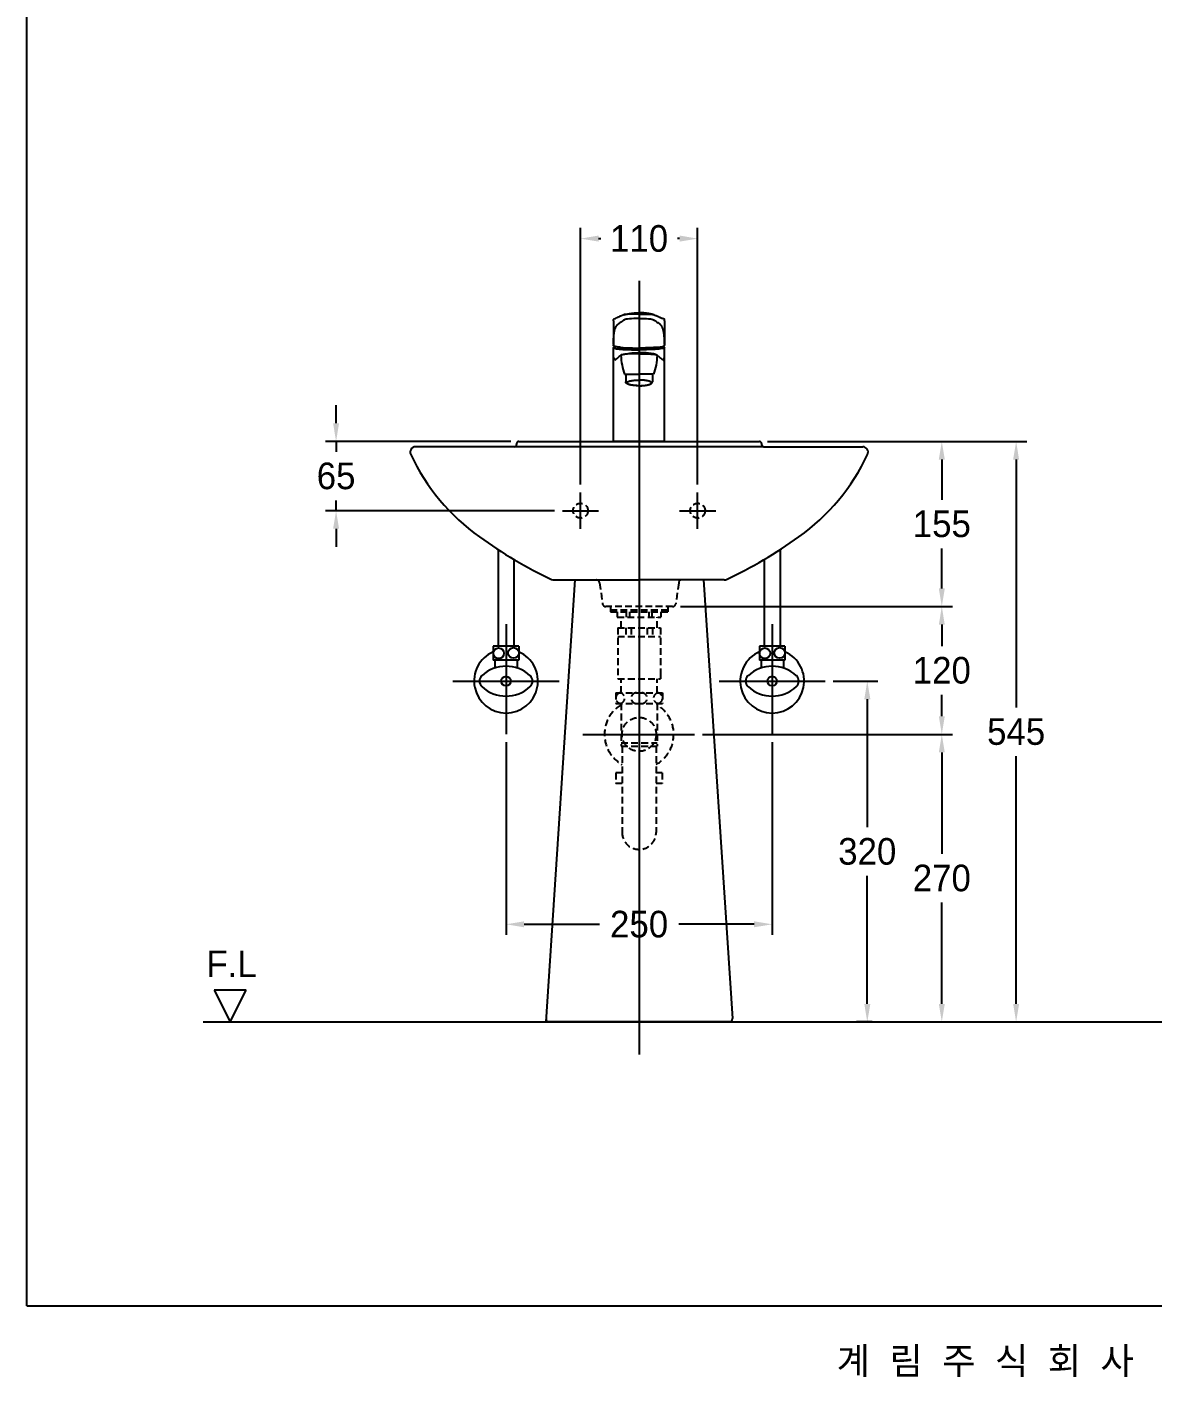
# Model space of a CAD drawing. Header units: millimetres. Extents: x 0 to 3750, y -67 to 2530.
# Drawn here: x 0 to 1057, y -67 to 1200 of the extents above; entities that cross this region are included whole.
import ezdxf
from ezdxf.enums import TextEntityAlignment as Align
from ezdxf.lldxf.tags import DXFTag

# ---------------------------------------------------------------- set-up
doc = ezdxf.new("R2010")
doc.units = ezdxf.units.MM
doc.linetypes.add('DASHED2', pattern=[9.525, 6.35, -3.175])
for name, color, linetype in [('TEXT', 7, 'Continuous'), ('내부선 및 부속', 4, 'Continuous'), ('도각라인', 7, 'Continuous'), ('외형선', 3, 'Continuous'), ('점선', 6, 'DASHED2'), ('중심선', 1, 'DASHED'), ('치수선', 7, 'Continuous')]:
    doc.layers.add(name, color=color, linetype=linetype)
doc.styles.add('____', font='')
doc.styles.add('타이틀', font='H2GTRM.TTF', dxfattribs={"height": 25})
doc.styles.get('____').set_extended_font_data('굴림')
tags = doc.linetypes.add('DASHDOT', pattern=[70, 31, -13, 13, -13]).pattern_tags.tags
tags[10:11] = [DXFTag(74, 4), DXFTag(75, 0), DXFTag(340, '0'), DXFTag(46, 0.0), DXFTag(50, 0.0), DXFTag(44, 0.0), DXFTag(45, 0.0)]
tags[8:9] = [DXFTag(74, 4), DXFTag(75, 0), DXFTag(340, '0'), DXFTag(46, 0.0), DXFTag(50, 0.0), DXFTag(44, 0.0), DXFTag(45, 0.0)]
tags[6:7] = [DXFTag(74, 4), DXFTag(75, 0), DXFTag(340, '0'), DXFTag(46, 0.0), DXFTag(50, 0.0), DXFTag(44, 0.0), DXFTag(45, 0.0)]
tags[4:5] = [DXFTag(74, 4), DXFTag(75, 0), DXFTag(340, '0'), DXFTag(46, 0.0), DXFTag(50, 0.0), DXFTag(44, 0.0), DXFTag(45, 0.0)]
tags = doc.linetypes.add('DASHED', pattern=[25.72, 12.86, -12.86]).pattern_tags.tags
tags[6:7] = [DXFTag(74, 4), DXFTag(75, 0), DXFTag(340, '0'), DXFTag(46, 0.0), DXFTag(50, 0.0), DXFTag(44, 0.0), DXFTag(45, 0.0)]
tags[4:5] = [DXFTag(74, 4), DXFTag(75, 0), DXFTag(340, '0'), DXFTag(46, 0.0), DXFTag(50, 0.0), DXFTag(44, 0.0), DXFTag(45, 0.0)]
doc.dimstyles.new('MSADIM', dxfattribs={"dimtxt": 33, "dimasz": 17, "dimexe": 10, "dimexo": 7.5, "dimgap": 10, "dimtad": 0, "dimtih": 1, "dimtoh": 1, "dimdec": 0, "dimzin": 1, "dimdsep": 46, "dimtxsty": '____', "dimcen": 11.25, "dimadec": 0, "dimazin": 0, "dimtfac": 1, "dimtdec": 0, "dimtix": 1, "dimtmove": 0, "dimatfit": 3, "dimfxl": 0, "dimtolj": 1, "dimtzin": 1, "dimarcsym": 0})

# ---------------------------------------------------------------- blocks, each defined once
blk = doc.blocks.new('*D43')
at = {"layer": '치수선', "color": 0, "linetype": 'Continuous', "lineweight": -2}
for p, q in [((519.9, 770.9), (519.9, 1011.8)), ((536.9, 1001.8), (539, 1001.8)), ((612.9, 1001.8), (610.9, 1001.8)), ((629.9, 770.9), (629.9, 1011.8))]:
    blk.add_line(p, q, dxfattribs=at)
at = {"layer": '치수선', "color": 0, "linetype": 'Continuous'}
for points in [[(536.9, 1004.7), (536.9, 999), (519.9, 1001.8)], [(612.9, 1004.7), (612.9, 999), (629.9, 1001.8)]]:
    blk.add_solid(points, dxfattribs=at)
at = {"layer": '치수선', "color": 0, "linetype": 'Continuous', "insert": (574.9, 1001.8), "char_height": 25, "attachment_point": 5, "style": '____'}
blk.add_mtext('\\A1;110', dxfattribs=at)
blk = doc.blocks.new('*D44')
at = {"layer": '치수선', "color": 0, "linetype": 'Continuous', "lineweight": -2}
for p, q in [((290.3, 828.4), (290.3, 845.4)), ((454.4, 811.4), (280.3, 811.4)), ((290.3, 811.4), (290.3, 801.7)), ((290.3, 746.4), (290.3, 756)), ((495.4, 746.4), (280.3, 746.4)), ((290.3, 729.4), (290.3, 712.4))]:
    blk.add_line(p, q, dxfattribs=at)
at = {"layer": '치수선', "color": 0, "linetype": 'Continuous'}
for points in [[(287.5, 828.4), (293.1, 828.4), (290.3, 811.4)], [(287.5, 729.4), (293.1, 729.4), (290.3, 746.4)]]:
    blk.add_solid(points, dxfattribs=at)
at = {"layer": '치수선', "color": 0, "linetype": 'Continuous', "insert": (290.3, 778.9), "char_height": 25, "attachment_point": 5, "style": '____'}
blk.add_mtext('\\A1;65', dxfattribs=at)
blk = doc.blocks.new('*D45')
at = {"layer": '치수선', "color": 0, "linetype": 'Continuous', "lineweight": -2}
for p, q in [((695.4, 811.4), (869.2, 811.4)), ((859.2, 794.4), (859.2, 756.7)), ((859.2, 673.4), (859.2, 711)), ((613.8, 656.4), (869.2, 656.4))]:
    blk.add_line(p, q, dxfattribs=at)
at = {"layer": '치수선', "color": 0, "linetype": 'Continuous'}
for points in [[(856.4, 794.4), (862, 794.4), (859.2, 811.4)], [(856.4, 673.4), (862, 673.4), (859.2, 656.4)]]:
    blk.add_solid(points, dxfattribs=at)
at = {"layer": '치수선', "color": 0, "linetype": 'Continuous', "insert": (859.2, 733.9), "char_height": 25, "attachment_point": 5, "style": '____'}
blk.add_mtext('\\A1;155', dxfattribs=at)
blk = doc.blocks.new('*D46')
at = {"layer": '치수선', "color": 0, "linetype": 'Continuous', "lineweight": -2}
for p, q in [((613.8, 656.4), (869.2, 656.4)), ((859.2, 639.4), (859.2, 619.2)), ((859.2, 553.4), (859.2, 573.5)), ((634.4, 536.4), (869.2, 536.4))]:
    blk.add_line(p, q, dxfattribs=at)
at = {"layer": '치수선', "color": 0, "linetype": 'Continuous'}
for points in [[(856.4, 639.4), (862, 639.4), (859.2, 656.4)], [(856.4, 553.4), (862, 553.4), (859.2, 536.4)]]:
    blk.add_solid(points, dxfattribs=at)
at = {"layer": '치수선', "color": 0, "linetype": 'Continuous', "insert": (859.2, 596.4), "char_height": 25, "attachment_point": 5, "style": '____'}
blk.add_mtext('\\A1;120', dxfattribs=at)
blk = doc.blocks.new('*D47')
at = {"layer": '치수선', "color": 0, "linetype": 'Continuous', "lineweight": -2}
for p, q in [((634.4, 536.4), (869.2, 536.4)), ((859.2, 519.4), (859.2, 424.2)), ((859.2, 283.4), (859.2, 378.5)), ((846.2, 266.4), (869.2, 266.4))]:
    blk.add_line(p, q, dxfattribs=at)
at = {"layer": '치수선', "color": 0, "linetype": 'Continuous'}
for points in [[(856.4, 519.4), (862, 519.4), (859.2, 536.4)], [(856.4, 283.4), (862, 283.4), (859.2, 266.4)]]:
    blk.add_solid(points, dxfattribs=at)
at = {"layer": '치수선', "color": 0, "linetype": 'Continuous', "insert": (859.2, 401.4), "char_height": 25, "attachment_point": 5, "style": '____'}
blk.add_mtext('\\A1;270', dxfattribs=at)
blk = doc.blocks.new('*D48')
at = {"layer": '치수선', "color": 0, "linetype": 'Continuous', "lineweight": -2}
for p, q in [((757.2, 586.4), (799.2, 586.4)), ((789.2, 569.4), (789.2, 449.2)), ((789.2, 283.4), (789.2, 403.5)), ((793.9, 266.4), (779.2, 266.4))]:
    blk.add_line(p, q, dxfattribs=at)
at = {"layer": '치수선', "color": 0, "linetype": 'Continuous'}
for points in [[(786.4, 569.4), (792.1, 569.4), (789.2, 586.4)], [(786.4, 283.4), (792.1, 283.4), (789.2, 266.4)]]:
    blk.add_solid(points, dxfattribs=at)
at = {"layer": '치수선', "color": 0, "linetype": 'Continuous', "insert": (789.2, 426.4), "char_height": 25, "attachment_point": 5, "style": '____'}
blk.add_mtext('\\A1;320', dxfattribs=at)
blk = doc.blocks.new('*D49')
at = {"layer": '치수선', "color": 0, "linetype": 'Continuous', "lineweight": -2}
for p, q in [((695.4, 811.4), (939, 811.4)), ((929, 794.4), (929, 561.7)), ((929, 283.4), (929, 516)), ((934.5, 266.4), (939, 266.4))]:
    blk.add_line(p, q, dxfattribs=at)
at = {"layer": '치수선', "color": 0, "linetype": 'Continuous'}
for points in [[(926.2, 794.4), (931.8, 794.4), (929, 811.4)], [(926.2, 283.4), (931.8, 283.4), (929, 266.4)]]:
    blk.add_solid(points, dxfattribs=at)
at = {"layer": '치수선', "color": 0, "linetype": 'Continuous', "insert": (929, 538.9), "char_height": 25, "attachment_point": 5, "style": '____'}
blk.add_mtext('\\A1;545', dxfattribs=at)
blk = doc.blocks.new('*D50')
at = {"layer": '치수선', "color": 0, "linetype": 'Continuous', "lineweight": -2}
for p, q in [((449.9, 529.2), (449.9, 348.1)), ((699.9, 529.2), (699.9, 348.1)), ((466.9, 358.1), (537.6, 358.1)), ((682.9, 358.1), (612.2, 358.1))]:
    blk.add_line(p, q, dxfattribs=at)
at = {"layer": '치수선', "color": 0, "linetype": 'Continuous'}
for points in [[(466.9, 360.9), (466.9, 355.3), (449.9, 358.1)], [(682.9, 360.9), (682.9, 355.3), (699.9, 358.1)]]:
    blk.add_solid(points, dxfattribs=at)
at = {"layer": '치수선', "color": 0, "linetype": 'Continuous', "insert": (574.9, 358.1), "char_height": 25, "attachment_point": 5, "style": '____'}
blk.add_mtext('\\A1;250', dxfattribs=at)

msp = doc.modelspace()

# ---------------------------------------------------------------- linework, layer by layer
at = {"layer": '내부선 및 부속', "linetype": 'Continuous'}
for p, q in [((691.9, 806.4), (457.9, 806.4)), ((442.4, 709.9), (442.4, 619.1)), ((707.4, 709.9), (707.4, 619.1)), ((457.4, 700.6), (457.4, 619.1)), ((692.4, 700.6), (692.4, 619.1)), ((461.9, 619.1), (437.9, 619.1)), ((437.9, 619.1), (437.9, 606.1)), ((461.9, 619.1), (461.9, 606.1)), ((711.9, 619.1), (687.9, 619.1)), ((687.9, 619.1), (687.9, 606.1)), ((711.9, 619.1), (711.9, 606.1)), ((461.9, 606.1), (437.9, 606.1)), ((439.4, 606.1), (439.4, 598.7)), ((460.4, 606.1), (460.4, 598.7)), ((711.9, 606.1), (687.9, 606.1)), ((689.4, 606.1), (689.4, 598.7)), ((710.4, 606.1), (710.4, 598.7))]:
    msp.add_line(p, q, dxfattribs=at)
for centre, radius in [((443, 612.5), 5), ((456.9, 612.8), 5), ((693, 612.5), 5), ((706.9, 612.8), 5), ((449.9, 586.4), 4.5), ((699.9, 586.4), 4.5)]:
    msp.add_circle(centre, radius, dxfattribs=at)
for centre, radius, start, end in [((449.9, 586.4), 30, 113.5781, 66.4217), ((699.9, 586.4), 30, 113.5781, 66.4217), ((449.9, 566.7), 33.6, 47.499, 132.501), ((699.9, 566.7), 33.6, 47.499, 132.501), ((431.9, 586.4), 7, 132.501, 227.499), ((467.9, 586.4), 7, 312.501, 47.499), ((681.9, 586.4), 7, 132.501, 227.499), ((717.9, 586.4), 7, 312.501, 47.499), ((449.9, 606), 33.6, 227.499, 312.501), ((699.9, 606), 33.6, 227.499, 312.501)]:
    msp.add_arc(centre, radius, start, end, dxfattribs=at)
for points, degree, knots in [([(550.9, 924.7), (550.9, 924.9), (550.9, 925.1), (550.9, 925.4), (550.9, 925.6), (550.9, 925.7), (551, 925.8), (551, 925.9), (551, 926), (551.1, 926.1), (551.1, 926.2), (551.2, 926.2), (551.3, 926.2)], 2, [0, 0, 0, 0.252935, 0.252935, 0.548778, 0.548778, 0.675684, 0.675684, 0.799039, 0.799039, 0.896203, 0.896203, 1, 1, 1]), ([(560.5, 930.3), (560.4, 930.2), (560.2, 930.1), (560.1, 930.1), (559.8, 929.9), (559.5, 929.8), (559.2, 929.7), (558.9, 929.6), (558.6, 929.4), (558.4, 929.3), (558.1, 929.2), (557.8, 929.1), (557.5, 928.9), (556.9, 928.7), (556.3, 928.4), (555.7, 928.2), (555.4, 928.1), (555.2, 927.9), (554.6, 927.7), (554.3, 927.5), (554, 927.4), (553.7, 927.3), (553.4, 927.2), (553.1, 927), (552.5, 926.8), (551.9, 926.5), (551.3, 926.2)], 3, [0, 0, 0, 0, 0.111111, 0.111111, 0.111111, 0.222222, 0.222222, 0.222222, 0.333333, 0.333333, 0.333333, 0.444444, 0.444444, 0.444444, 0.555556, 0.555556, 0.555556, 0.666667, 0.666667, 0.777778, 0.777778, 0.777778, 0.888889, 0.888889, 0.888889, 1, 1, 1, 1]), ([(561.2, 925.7), (561.2, 925.7), (561.2, 925.7), (561.2, 925.7), (561.2, 925.7), (561.2, 925.7), (561.1, 925.7), (561.1, 925.7), (561.1, 925.7), (561.1, 925.7), (561.1, 925.6), (561, 925.6), (561, 925.6), (560.9, 925.5), (560.9, 925.5), (560.8, 925.4), (560.7, 925.4), (560.5, 925.3), (560.4, 925.2), (560.1, 925), (559.8, 924.8), (559.5, 924.6), (559, 924.2), (558.4, 923.8), (557.9, 923.5), (557.6, 923.2), (557.3, 923), (556.9, 922.8)], 3, [0, 0, 0, 0, 0.111111, 0.111111, 0.111111, 0.222222, 0.222222, 0.222222, 0.333333, 0.333333, 0.333333, 0.444444, 0.444444, 0.444444, 0.555556, 0.555556, 0.555556, 0.666667, 0.666667, 0.666667, 0.777778, 0.777778, 0.777778, 0.888889, 0.888889, 0.888889, 1, 1, 1, 1]), ([(574.7, 931), (571.3, 931), (567.9, 931), (565.4, 930.8), (564.1, 930.7), (563, 930.6), (562.2, 930.6), (561.4, 930.5), (560.8, 930.4), (560.5, 930.3)], 3, [0, 0, 0, 0, 0.333333, 0.333333, 0.333333, 0.666667, 0.666667, 0.666667, 1, 1, 1, 1]), ([(561, 930.4), (561.5, 930.5), (562.1, 930.7), (562.7, 930.8), (563.1, 930.9), (563.6, 931), (564.2, 931.1), (564.5, 931.2), (564.9, 931.3), (565.3, 931.3), (565.6, 931.4), (565.9, 931.4), (566.2, 931.5), (566.4, 931.5), (566.6, 931.5), (566.8, 931.6), (567.2, 931.6), (567.6, 931.7), (568, 931.7), (568.4, 931.8), (568.9, 931.8), (569.3, 931.9), (569.8, 931.9), (570.2, 931.9), (570.7, 932), (571.1, 932), (571.5, 932), (571.9, 932.1), (572.3, 932.1), (572.8, 932.1), (573.2, 932.1), (573.6, 932.1), (574.1, 932.1), (574.5, 932.1), (574.6, 932.1), (574.6, 932.1), (574.7, 932.1)], 3, [0, 0, 0, 0, 0.0416667, 0.0416667, 0.0416667, 0.0833333, 0.0833333, 0.0833333, 0.125, 0.125, 0.125, 0.1666667, 0.1666667, 0.1666667, 0.2083333, 0.2083333, 0.2083333, 0.25, 0.25, 0.25, 0.2916667, 0.2916667, 0.2916667, 0.3333333, 0.3333333, 0.3333333, 0.375, 0.375, 0.375, 0.4166667, 0.4166667, 0.4166667, 0.4583333, 0.4583333, 0.4583333, 0.462178, 0.462178, 0.462178, 0.462178]), ([(574.7, 926.9), (571.4, 926.9), (568.2, 926.7), (563.3, 926.3), (561.7, 926), (561.2, 925.7)], 3, [0, 0, 0, 0, 0.5, 0.5, 1, 1, 1, 1]), ([(588.6, 930.4), (588.1, 930.6), (587.5, 930.7), (586.9, 930.8), (586.5, 930.9), (586, 931), (585.4, 931.1), (585.1, 931.2), (584.7, 931.3), (584.3, 931.3), (584, 931.4), (583.7, 931.4), (583.4, 931.5), (583.2, 931.5), (583, 931.6), (582.8, 931.6), (582.4, 931.6), (582, 931.7), (581.6, 931.7), (581.2, 931.8), (580.7, 931.8), (580.3, 931.9), (579.8, 931.9), (579.4, 931.9), (578.9, 932), (578.5, 932), (578.1, 932.1), (577.7, 932.1), (577.3, 932.1), (576.8, 932.1), (576.4, 932.1), (576, 932.1), (575.5, 932.1), (575.1, 932.1), (575, 932.1), (575, 932.1), (574.9, 932.1)], 3, [0, 0, 0, 0, 0.0416667, 0.0416667, 0.0416667, 0.0833333, 0.0833333, 0.0833333, 0.125, 0.125, 0.125, 0.1666667, 0.1666667, 0.1666667, 0.2083333, 0.2083333, 0.2083333, 0.25, 0.25, 0.25, 0.2916667, 0.2916667, 0.2916667, 0.3333333, 0.3333333, 0.3333333, 0.375, 0.375, 0.375, 0.4166667, 0.4166667, 0.4166667, 0.4583333, 0.4583333, 0.4583333, 0.462178, 0.462178, 0.462178, 0.462178]), ([(574.9, 931), (578.3, 931), (581.7, 931), (584.2, 930.8), (585.5, 930.8), (586.6, 930.7), (587.4, 930.6), (588.2, 930.5), (588.8, 930.4), (589.1, 930.3)], 3, [0, 0, 0, 0, 0.333333, 0.333333, 0.333333, 0.666667, 0.666667, 0.666667, 1, 1, 1, 1]), ([(574.9, 926.9), (578.2, 926.9), (581.4, 926.8), (586.3, 926.4), (587.9, 926.1), (588.4, 925.7)], 3, [0, 0, 0, 0, 0.5, 0.5, 1, 1, 1, 1]), ([(588.4, 925.7), (588.4, 925.7), (588.4, 925.7), (588.4, 925.7), (588.4, 925.7), (588.4, 925.7), (588.5, 925.7), (588.5, 925.7), (588.5, 925.7), (588.5, 925.7), (588.5, 925.7), (588.6, 925.6), (588.6, 925.6), (588.7, 925.6), (588.8, 925.5), (588.8, 925.5), (588.9, 925.4), (589.1, 925.3), (589.2, 925.2), (589.5, 925), (589.8, 924.8), (590.1, 924.6), (590.6, 924.2), (591.2, 923.9), (591.7, 923.5), (592.1, 923.3), (592.4, 923.1), (592.7, 922.8)], 3, [0, 0, 0, 0, 0.111111, 0.111111, 0.111111, 0.222222, 0.222222, 0.222222, 0.333333, 0.333333, 0.333333, 0.444444, 0.444444, 0.444444, 0.555556, 0.555556, 0.555556, 0.666667, 0.666667, 0.666667, 0.777778, 0.777778, 0.777778, 0.888889, 0.888889, 0.888889, 1, 1, 1, 1]), ([(589.1, 930.3), (589.2, 930.2), (589.4, 930.2), (589.5, 930.1), (589.8, 930), (590.1, 929.8), (590.4, 929.7), (590.7, 929.6), (591, 929.5), (591.2, 929.4), (591.5, 929.2), (591.8, 929.1), (592.1, 929), (592.7, 928.7), (593.3, 928.5), (593.9, 928.2), (594.2, 928.1), (594.4, 928), (595, 927.7), (595.3, 927.6), (595.6, 927.5), (595.9, 927.3), (596.2, 927.2), (596.5, 927.1), (597.1, 926.8), (597.8, 926.6), (598.3, 926.3)], 3, [0, 0, 0, 0, 0.111111, 0.111111, 0.111111, 0.222222, 0.222222, 0.222222, 0.333333, 0.333333, 0.333333, 0.444444, 0.444444, 0.444444, 0.555556, 0.555556, 0.555556, 0.666667, 0.666667, 0.777778, 0.777778, 0.777778, 0.888889, 0.888889, 0.888889, 1, 1, 1, 1]), ([(598.7, 924.7), (598.7, 925), (598.7, 925.2), (598.7, 925.4), (598.7, 925.7), (598.7, 925.8), (598.7, 925.9), (598.6, 926), (598.6, 926.1), (598.5, 926.2), (598.5, 926.2), (598.4, 926.3), (598.3, 926.3)], 2, [0, 0, 0, 0.252935, 0.252935, 0.548778, 0.548778, 0.675684, 0.675684, 0.799039, 0.799039, 0.896203, 0.896203, 1, 1, 1]), ([(550.9, 902.4), (550.9, 902.9), (550.9, 903.4), (550.9, 904.3), (550.9, 904.8), (550.9, 905.3), (551, 905.7), (551, 906.2), (551, 906.6), (551, 907.1), (551, 907.5), (551, 908), (551, 908.4), (551.1, 908.9), (551.1, 909.3), (551.1, 909.7), (551.1, 910.1), (551.2, 910.6), (551.2, 911), (551.2, 911.4), (551.3, 911.7), (551.3, 912.1), (551.4, 912.5), (551.5, 913.2), (551.5, 913.5), (551.6, 913.9), (551.6, 914.2), (551.7, 914.5), (551.8, 914.8), (551.8, 915.1), (551.9, 915.4), (551.9, 915.7), (552, 915.9), (552.1, 916.2), (552.2, 916.6), (552.3, 916.9), (552.4, 917.1), (552.4, 917.3), (552.5, 917.5), (552.6, 917.7), (552.7, 917.9), (552.7, 918.1), (552.8, 918.2), (552.9, 918.4), (553, 918.6), (553.1, 918.8), (553.1, 918.9), (553.2, 919.1), (553.3, 919.2), (553.4, 919.3), (553.5, 919.5), (553.5, 919.6), (553.6, 919.8), (553.7, 919.9), (553.8, 920), (553.9, 920.1), (553.9, 920.2), (554, 920.3), (554.1, 920.4), (554.2, 920.5), (554.3, 920.6), (554.3, 920.7), (554.4, 920.8), (554.5, 920.9), (554.6, 921), (554.7, 921), (554.7, 921.1), (554.8, 921.2), (554.9, 921.3), (555, 921.4), (555.1, 921.4), (555.1, 921.5), (555.3, 921.6), (555.3, 921.7), (555.4, 921.7), (555.5, 921.8), (555.6, 921.9), (555.7, 922), (555.8, 922), (556, 922.1), (556, 922.2), (556.1, 922.2), (556.2, 922.3), (556.2, 922.3), (556.3, 922.4), (556.4, 922.4), (556.4, 922.5), (556.5, 922.5), (556.6, 922.6), (556.7, 922.6), (556.7, 922.6), (556.8, 922.7), (556.9, 922.7), (556.9, 922.8)], 3, [0, 0, 0, 0, 0.030303, 0.030303, 0.060606, 0.060606, 0.060606, 0.090909, 0.090909, 0.090909, 0.121212, 0.121212, 0.121212, 0.151515, 0.151515, 0.151515, 0.181818, 0.181818, 0.181818, 0.212121, 0.212121, 0.212121, 0.242424, 0.242424, 0.272727, 0.272727, 0.272727, 0.30303, 0.30303, 0.30303, 0.333333, 0.333333, 0.333333, 0.363636, 0.363636, 0.393939, 0.393939, 0.393939, 0.424242, 0.424242, 0.424242, 0.454545, 0.454545, 0.454545, 0.484848, 0.484848, 0.484848, 0.515152, 0.515152, 0.515152, 0.545455, 0.545455, 0.545455, 0.575758, 0.575758, 0.575758, 0.606061, 0.606061, 0.606061, 0.636364, 0.636364, 0.636364, 0.666667, 0.666667, 0.666667, 0.69697, 0.69697, 0.69697, 0.727273, 0.727273, 0.727273, 0.757576, 0.757576, 0.787879, 0.787879, 0.787879, 0.818182, 0.818182, 0.848485, 0.848485, 0.878788, 0.878788, 0.878788, 0.909091, 0.909091, 0.909091, 0.939394, 0.939394, 0.939394, 0.969697, 0.969697, 0.969697, 1, 1, 1, 1]), ([(598.7, 902.5), (598.7, 902.9), (598.7, 903.4), (598.7, 904.3), (598.7, 904.8), (598.7, 905.3), (598.7, 905.8), (598.7, 906.2), (598.7, 906.7), (598.7, 907.1), (598.7, 907.6), (598.6, 908), (598.6, 908.5), (598.6, 908.9), (598.6, 909.3), (598.5, 909.8), (598.5, 910.2), (598.5, 910.6), (598.4, 911), (598.4, 911.4), (598.4, 911.8), (598.3, 912.2), (598.3, 912.5), (598.2, 913.3), (598.1, 913.6), (598.1, 913.9), (598, 914.2), (598, 914.6), (597.9, 914.9), (597.8, 915.1), (597.8, 915.4), (597.7, 915.7), (597.6, 916), (597.6, 916.2), (597.4, 916.7), (597.3, 916.9), (597.2, 917.1), (597.2, 917.4), (597.1, 917.6), (597, 917.8), (597, 918), (596.9, 918.1), (596.8, 918.3), (596.7, 918.5), (596.6, 918.6), (596.6, 918.8), (596.5, 919), (596.4, 919.1), (596.3, 919.2), (596.2, 919.4), (596.2, 919.6), (596.1, 919.7), (596, 919.8), (595.9, 919.9), (595.8, 920), (595.8, 920.1), (595.7, 920.3), (595.6, 920.4), (595.5, 920.4), (595.4, 920.6), (595.4, 920.6), (595.3, 920.8), (595.2, 920.8), (595.1, 920.9), (595, 921), (595, 921.1), (594.9, 921.2), (594.8, 921.2), (594.7, 921.3), (594.6, 921.4), (594.6, 921.5), (594.5, 921.5), (594.3, 921.7), (594.3, 921.7), (594.2, 921.8), (594.1, 921.8), (594, 921.9), (593.9, 922), (593.8, 922.1), (593.7, 922.2), (593.6, 922.2), (593.5, 922.3), (593.4, 922.3), (593.4, 922.4), (593.3, 922.4), (593.2, 922.5), (593.2, 922.5), (593.1, 922.6), (593, 922.6), (593, 922.6), (592.9, 922.7), (592.8, 922.7), (592.8, 922.8), (592.7, 922.8)], 3, [0, 0, 0, 0, 0.030303, 0.030303, 0.060606, 0.060606, 0.060606, 0.090909, 0.090909, 0.090909, 0.121212, 0.121212, 0.121212, 0.151515, 0.151515, 0.151515, 0.181818, 0.181818, 0.181818, 0.212121, 0.212121, 0.212121, 0.242424, 0.242424, 0.272727, 0.272727, 0.272727, 0.30303, 0.30303, 0.30303, 0.333333, 0.333333, 0.333333, 0.363636, 0.363636, 0.393939, 0.393939, 0.393939, 0.424242, 0.424242, 0.424242, 0.454545, 0.454545, 0.454545, 0.484848, 0.484848, 0.484848, 0.515152, 0.515152, 0.515152, 0.545455, 0.545455, 0.545455, 0.575758, 0.575758, 0.575758, 0.606061, 0.606061, 0.606061, 0.636364, 0.636364, 0.636364, 0.666667, 0.666667, 0.666667, 0.69697, 0.69697, 0.69697, 0.727273, 0.727273, 0.727273, 0.757576, 0.757576, 0.787879, 0.787879, 0.787879, 0.818182, 0.818182, 0.848485, 0.848485, 0.878788, 0.878788, 0.878788, 0.909091, 0.909091, 0.909091, 0.939394, 0.939394, 0.939394, 0.969697, 0.969697, 0.969697, 1, 1, 1, 1]), ([(550.9, 901.7), (550.9, 901.7), (550.9, 901.7), (550.9, 901.7), (550.9, 901.7), (550.8, 901.8), (550.8, 901.8)], 3, [0, 0, 0, 0, 0.5, 0.5, 0.5, 1, 1, 1, 1]), ([(551, 901.2), (551, 901.2), (551, 901.2), (551, 901.2), (550.9, 901.4), (550.8, 901.6), (550.8, 901.8)], 3, [0, 0, 0, 0, 0.5, 0.5, 0.5, 1, 1, 1, 1]), ([(553, 900.3), (552.9, 900.3), (552.7, 900.3), (552.6, 900.2), (551.4, 900), (550.8, 899.7), (550.8, 899.5), (550.8, 899.2), (551.4, 898.9), (552.6, 898.7), (553.8, 898.4), (555.6, 898.2), (560.1, 897.8), (562.7, 897.7), (565.6, 897.6), (568.5, 897.5), (571.6, 897.4), (574.7, 897.4), (574.7, 897.4), (574.7, 897.4), (574.7, 897.4)], 3, [0, 0, 0, 0, 0.0833333, 0.0833333, 0.0833333, 0.1666667, 0.1666667, 0.1666667, 0.25, 0.25, 0.25, 0.3333333, 0.3333333, 0.4166667, 0.4166667, 0.4166667, 0.5, 0.5, 0.5, 0.5002773, 0.5002773, 0.5002773, 0.5002773]), ([(551.4, 900.9), (551.4, 900.9), (551.3, 900.9), (551.3, 901), (551.2, 901), (551.2, 901), (551.1, 901.1), (551.1, 901.2), (551, 901.2)], 3, [0, 0, 0, 0, 0.333333, 0.333333, 0.666667, 0.666667, 0.666667, 1, 1, 1, 1]), ([(557.5, 899.7), (557.2, 899.7), (556.8, 899.8), (556.5, 899.8), (556.2, 899.8), (555.9, 899.9), (555.6, 899.9), (555.3, 899.9), (555, 900), (554.7, 900), (554.4, 900.1), (554.2, 900.1), (553.9, 900.1), (553.7, 900.2), (553.4, 900.2), (553.2, 900.3), (553, 900.3), (552.8, 900.4), (552.6, 900.4), (552.4, 900.5), (552.2, 900.5), (552.1, 900.6), (551.9, 900.6), (551.7, 900.7), (551.6, 900.8), (551.5, 900.8), (551.5, 900.8), (551.5, 900.9), (551.5, 900.9), (551.5, 900.9), (551.4, 900.9)], 3, [0, 0, 0, 0, 0.1, 0.1, 0.1, 0.2, 0.2, 0.2, 0.3, 0.3, 0.3, 0.4, 0.4, 0.4, 0.5, 0.5, 0.5, 0.6, 0.6, 0.6, 0.7, 0.7, 0.7, 0.8, 0.8, 0.8, 0.9, 0.9, 0.9, 1, 1, 1, 1]), ([(596.7, 900.4), (596.8, 900.3), (596.9, 900.3), (597, 900.3), (598.2, 900.1), (598.9, 899.8), (598.9, 899.5), (598.9, 899.2), (598.3, 899), (597.1, 898.7), (595.8, 898.5), (594.1, 898.2), (589.6, 897.8), (586.9, 897.7), (584.1, 897.6), (581.2, 897.5), (578, 897.4), (575, 897.4), (574.9, 897.4), (574.9, 897.4), (574.9, 897.4)], 3, [0, 0, 0, 0, 0.0833333, 0.0833333, 0.0833333, 0.1666667, 0.1666667, 0.1666667, 0.25, 0.25, 0.25, 0.3333333, 0.3333333, 0.4166667, 0.4166667, 0.4166667, 0.5, 0.5, 0.5, 0.5002773, 0.5002773, 0.5002773, 0.5002773]), ([(592.1, 899.7), (592.5, 899.8), (592.8, 899.8), (593.1, 899.8), (593.5, 899.9), (593.8, 899.9), (594.1, 899.9), (594.4, 900), (594.7, 900), (594.9, 900.1), (595.2, 900.1), (595.5, 900.1), (595.7, 900.2), (596, 900.2), (596.2, 900.3), (596.4, 900.3), (596.6, 900.4), (596.9, 900.4), (597, 900.4), (597.2, 900.5), (597.4, 900.5), (597.6, 900.6), (597.8, 900.7), (598, 900.8), (598.1, 900.8), (598.1, 900.8), (598.1, 900.9), (598.2, 900.9), (598.2, 900.9), (598.2, 900.9), (598.3, 900.9)], 3, [0, 0, 0, 0, 0.1, 0.1, 0.1, 0.2, 0.2, 0.2, 0.3, 0.3, 0.3, 0.4, 0.4, 0.4, 0.5, 0.5, 0.5, 0.6, 0.6, 0.6, 0.7, 0.7, 0.7, 0.8, 0.8, 0.8, 0.9, 0.9, 0.9, 1, 1, 1, 1]), ([(598.3, 900.9), (598.3, 901), (598.3, 901), (598.4, 901), (598.4, 901), (598.5, 901.1), (598.5, 901.1), (598.6, 901.2), (598.6, 901.3)], 3, [0, 0, 0, 0, 0.333333, 0.333333, 0.666667, 0.666667, 0.666667, 1, 1, 1, 1]), ([(598.6, 901.3), (598.6, 901.3), (598.6, 901.3), (598.6, 901.3), (598.8, 901.5), (598.8, 901.6), (598.8, 901.9)], 3, [0, 0, 0, 0, 0.5, 0.5, 0.5, 1, 1, 1, 1]), ([(598.7, 901.7), (598.7, 901.7), (598.7, 901.7), (598.7, 901.8), (598.8, 901.8), (598.8, 901.8), (598.8, 901.9)], 3, [0, 0, 0, 0, 0.5, 0.5, 0.5, 1, 1, 1, 1]), ([(552.5, 887.7), (552.8, 888), (553.1, 888.4), (553.5, 888.6), (554.7, 889.7), (555.9, 890.7), (557.1, 891.8), (557.4, 892), (557.7, 892.3), (558, 892.5)], 3, [0, 0, 0, 0, 0.333333, 0.333333, 0.333333, 0.666667, 0.666667, 0.666667, 1, 1, 1, 1]), ([(574.7, 897.8), (561.4, 897.7), (554.8, 898.3), (554.8, 899.5), (554.8, 899.5), (554.8, 899.5), (554.8, 899.5)], 3, [0, 0, 0, 0, 0.5, 0.5, 0.5, 1, 1, 1, 1]), ([(557.5, 899.7), (558.3, 899.6), (558.9, 899.6), (559.6, 899.5), (561.7, 899.4), (564.1, 899.3), (566.7, 899.2), (569.2, 899.1), (572, 899.1), (574.7, 899.1), (574.7, 899.1), (574.7, 899.1), (574.7, 899.1)], 3, [0, 0, 0, 0, 0.2, 0.2, 0.2, 0.4, 0.4, 0.4, 0.6, 0.6, 0.6, 0.6001598, 0.6001598, 0.6001598, 0.6001598]), ([(558.9, 892.9), (559.3, 893), (559.7, 893.1), (560.2, 893.2), (560.6, 893.3), (561, 893.3), (561.4, 893.4), (561.7, 893.5), (562.1, 893.6), (562.4, 893.6), (562.6, 893.7), (562.8, 893.7), (563, 893.7), (563.2, 893.8), (563.4, 893.8), (563.6, 893.8), (564.2, 893.9), (564.8, 894), (565.4, 894.1), (566, 894.2), (566.5, 894.3), (567.1, 894.3), (567.5, 894.4), (568, 894.4), (568.5, 894.5), (569, 894.5), (569.5, 894.6), (570, 894.6), (570.6, 894.6), (571.2, 894.7), (571.8, 894.7), (572.5, 894.7), (573.2, 894.7), (573.9, 894.8), (574.2, 894.8), (574.5, 894.8), (574.7, 894.8)], 3, [0, 0, 0, 0, 0.037037, 0.037037, 0.037037, 0.0740741, 0.0740741, 0.0740741, 0.1111111, 0.1111111, 0.1111111, 0.1481481, 0.1481481, 0.1481481, 0.1851852, 0.1851852, 0.1851852, 0.2222222, 0.2222222, 0.2222222, 0.2592593, 0.2592593, 0.2592593, 0.2962963, 0.2962963, 0.2962963, 0.3333333, 0.3333333, 0.3333333, 0.3703704, 0.3703704, 0.3703704, 0.4074074, 0.4074074, 0.4074074, 0.4299889, 0.4299889, 0.4299889, 0.4299889]), ([(592.1, 899.7), (591.4, 899.7), (590.7, 899.6), (590.1, 899.6), (588, 899.4), (585.6, 899.3), (583, 899.2), (580.4, 899.1), (577.7, 899.1), (574.9, 899.1), (574.9, 899.1), (574.9, 899.1), (574.9, 899.1)], 3, [0, 0, 0, 0, 0.2, 0.2, 0.2, 0.4, 0.4, 0.4, 0.6, 0.6, 0.6, 0.6001598, 0.6001598, 0.6001598, 0.6001598]), ([(574.9, 897.8), (588.2, 897.8), (594.9, 898.3), (594.9, 899.5), (594.9, 899.5), (594.9, 899.5), (594.9, 899.5)], 3, [0, 0, 0, 0, 0.5, 0.5, 0.5, 1, 1, 1, 1]), ([(590.8, 892.9), (590.4, 893), (590, 893.1), (589.5, 893.2), (589.1, 893.3), (588.7, 893.4), (588.3, 893.5), (587.9, 893.5), (587.6, 893.6), (587.3, 893.6), (587.1, 893.7), (586.9, 893.7), (586.6, 893.7), (586.5, 893.8), (586.3, 893.8), (586.1, 893.9), (585.5, 893.9), (584.9, 894.1), (584.2, 894.1), (583.7, 894.2), (583.1, 894.3), (582.6, 894.3), (582.1, 894.4), (581.6, 894.4), (581.2, 894.5), (580.7, 894.5), (580.2, 894.6), (579.7, 894.6), (579, 894.6), (578.4, 894.7), (577.8, 894.7), (577.1, 894.7), (576.4, 894.7), (575.7, 894.8), (575.5, 894.8), (575.2, 894.8), (574.9, 894.8)], 3, [0, 0, 0, 0, 0.037037, 0.037037, 0.037037, 0.0740741, 0.0740741, 0.0740741, 0.1111111, 0.1111111, 0.1111111, 0.1481481, 0.1481481, 0.1481481, 0.1851852, 0.1851852, 0.1851852, 0.2222222, 0.2222222, 0.2222222, 0.2592593, 0.2592593, 0.2592593, 0.2962963, 0.2962963, 0.2962963, 0.3333333, 0.3333333, 0.3333333, 0.3703704, 0.3703704, 0.3703704, 0.4074074, 0.4074074, 0.4074074, 0.4299889, 0.4299889, 0.4299889, 0.4299889]), ([(597.2, 887.8), (596.9, 888.1), (596.5, 888.4), (596.2, 888.7), (595, 889.7), (593.7, 890.8), (592.5, 891.8), (592.3, 892.1), (592, 892.3), (591.7, 892.6)], 3, [0, 0, 0, 0, 0.333333, 0.333333, 0.333333, 0.666667, 0.666667, 0.666667, 1, 1, 1, 1]), ([(561.3, 874.4), (563.5, 874.4), (565.8, 874.4), (570.3, 874.4), (572.5, 874.4), (574.8, 874.4), (574.8, 874.4), (574.8, 874.4), (574.8, 874.4)], 3, [0, 0, 0, 0, 0.25, 0.25, 0.5, 0.5, 0.5, 0.5004873, 0.5004873, 0.5004873, 0.5004873]), ([(574.8, 863.7), (574.6, 863.7), (574.4, 863.7), (574.2, 863.7), (573.8, 863.7), (573.4, 863.7), (573, 863.7), (572.7, 863.7), (572.3, 863.8), (571.9, 863.8), (571.5, 863.8), (571.2, 863.8), (570.4, 863.9), (570.1, 863.9), (569.7, 864), (569.4, 864), (569, 864), (568.7, 864.1), (568.4, 864.1), (568.1, 864.2), (567.4, 864.3), (567.1, 864.3), (566.8, 864.4), (566.5, 864.5), (566.3, 864.5), (565.7, 864.7), (565.5, 864.7), (565, 864.9), (564.7, 865), (564.5, 865.1), (564.3, 865.2), (564.1, 865.2), (563.9, 865.4), (563.7, 865.4), (563.5, 865.6), (563.3, 865.7), (563.2, 865.8), (563, 865.9), (562.9, 866), (562.8, 866.1), (562.7, 866.2), (562.6, 866.3), (562.6, 866.5), (562.5, 866.6), (562.4, 866.7), (562.4, 866.8), (562.3, 866.9), (562.3, 867.1), (562.3, 867.2), (562.3, 867.3), (562.3, 867.3)], 3, [0, 0, 0, 0, 0.055556, 0.055556, 0.055556, 0.111111, 0.111111, 0.111111, 0.166667, 0.166667, 0.166667, 0.222222, 0.222222, 0.277778, 0.277778, 0.277778, 0.333333, 0.333333, 0.333333, 0.388889, 0.388889, 0.444444, 0.444444, 0.444444, 0.5, 0.5, 0.555556, 0.555556, 0.611111, 0.611111, 0.611111, 0.666667, 0.666667, 0.666667, 0.722222, 0.722222, 0.722222, 0.777778, 0.777778, 0.777778, 0.833333, 0.833333, 0.833333, 0.888889, 0.888889, 0.888889, 0.944444, 0.944444, 0.944444, 1, 1, 1, 1]), ([(574.8, 863.7), (574.4, 863.7), (574.1, 863.7), (573.8, 863.7), (573.4, 863.7), (573, 863.8), (572.7, 863.8), (572.3, 863.8), (572, 863.8), (571.6, 863.8), (571.3, 863.8), (570.9, 863.9), (570.6, 863.9), (570.2, 863.9), (569.9, 864), (569.2, 864.1), (568.8, 864.1), (568.5, 864.1), (568.2, 864.2), (567.9, 864.2), (567.2, 864.4), (566.9, 864.4), (566.7, 864.5), (566.4, 864.6), (566.1, 864.6), (565.6, 864.8), (565.4, 864.8), (565.2, 864.9), (565, 865), (564.8, 865.1), (564.6, 865.1), (564.4, 865.2), (564.3, 865.3), (564.1, 865.4), (564, 865.5), (563.9, 865.6), (563.8, 865.6), (563.7, 865.7), (563.6, 865.8), (563.4, 866), (563.4, 866), (563.4, 866.1), (563.3, 866.2), (563.3, 866.3), (563.3, 866.4), (563.3, 866.5), (563.4, 866.6), (563.4, 866.7), (563.4, 866.8), (563.6, 866.9), (563.6, 867), (563.8, 867.1), (563.9, 867.2), (564, 867.3), (564.1, 867.3), (564.3, 867.4), (564.4, 867.5), (564.6, 867.6), (564.8, 867.7), (565, 867.7), (565.2, 867.8), (565.4, 867.9), (565.6, 868), (566.1, 868.1), (566.4, 868.2), (566.7, 868.2), (566.9, 868.3), (567.2, 868.4), (567.5, 868.4), (567.9, 868.5), (568.2, 868.6), (568.5, 868.6), (568.8, 868.7), (569.2, 868.7), (569.5, 868.7), (569.8, 868.8), (570.2, 868.8), (570.5, 868.9), (570.9, 868.9), (571.3, 868.9), (571.6, 868.9), (572, 869), (572.3, 869), (572.7, 869), (573, 869), (573.4, 869), (573.7, 869), (574.1, 869), (574.4, 869), (574.8, 869)], 3, [0, 0, 0, 0, 0.03125, 0.03125, 0.03125, 0.0625, 0.0625, 0.0625, 0.09375, 0.09375, 0.09375, 0.125, 0.125, 0.125, 0.15625, 0.15625, 0.1875, 0.1875, 0.1875, 0.21875, 0.21875, 0.25, 0.25, 0.25, 0.28125, 0.28125, 0.3125, 0.3125, 0.3125, 0.34375, 0.34375, 0.34375, 0.375, 0.375, 0.375, 0.40625, 0.40625, 0.40625, 0.4375, 0.4375, 0.46875, 0.46875, 0.46875, 0.5, 0.5, 0.53125, 0.53125, 0.53125, 0.5625, 0.5625, 0.59375, 0.59375, 0.59375, 0.625, 0.625, 0.625, 0.65625, 0.65625, 0.65625, 0.6875, 0.6875, 0.6875, 0.71875, 0.71875, 0.75, 0.75, 0.75, 0.78125, 0.78125, 0.78125, 0.8125, 0.8125, 0.8125, 0.84375, 0.84375, 0.84375, 0.875, 0.875, 0.875, 0.90625, 0.90625, 0.90625, 0.9375, 0.9375, 0.9375, 0.96875, 0.96875, 0.96875, 1, 1, 1, 1]), ([(588.4, 874.4), (586.2, 874.4), (583.9, 874.4), (579.4, 874.4), (577.2, 874.4), (574.9, 874.4), (574.9, 874.4), (574.9, 874.4), (574.9, 874.4)], 3, [0, 0, 0, 0, 0.25, 0.25, 0.5, 0.5, 0.5, 0.5004873, 0.5004873, 0.5004873, 0.5004873]), ([(574.9, 863.7), (575.3, 863.7), (575.6, 863.7), (576, 863.7), (576.3, 863.7), (576.7, 863.8), (577, 863.8), (577.4, 863.8), (577.8, 863.8), (578.1, 863.8), (578.5, 863.8), (578.8, 863.9), (579.2, 863.9), (579.5, 864), (579.9, 864), (580.6, 864.1), (580.9, 864.1), (581.2, 864.2), (581.5, 864.2), (581.9, 864.3), (582.5, 864.4), (582.8, 864.4), (583.1, 864.5), (583.3, 864.6), (583.6, 864.6), (584.1, 864.8), (584.3, 864.9), (584.5, 864.9), (584.7, 865), (585, 865.1), (585.1, 865.2), (585.3, 865.2), (585.5, 865.3), (585.6, 865.4), (585.8, 865.5), (585.9, 865.6), (586, 865.6), (586.1, 865.7), (586.1, 865.8), (586.3, 866), (586.3, 866.1), (586.4, 866.1), (586.4, 866.2), (586.4, 866.3), (586.4, 866.5), (586.4, 866.5), (586.4, 866.6), (586.3, 866.7), (586.3, 866.8), (586.1, 867), (586.1, 867), (586, 867.1), (585.9, 867.2), (585.8, 867.3), (585.6, 867.4), (585.5, 867.4), (585.3, 867.5), (585.1, 867.6), (585, 867.7), (584.7, 867.8), (584.5, 867.9), (584.3, 867.9), (584.1, 868), (583.6, 868.1), (583.3, 868.2), (583.1, 868.3), (582.8, 868.3), (582.5, 868.4), (582.2, 868.4), (581.9, 868.5), (581.5, 868.6), (581.2, 868.6), (580.9, 868.7), (580.6, 868.7), (580.2, 868.7), (579.9, 868.8), (579.5, 868.8), (579.2, 868.9), (578.8, 868.9), (578.5, 868.9), (578.1, 868.9), (577.8, 869), (577.4, 869), (577, 869), (576.7, 869), (576.3, 869), (576, 869), (575.6, 869), (575.3, 869), (574.9, 869)], 3, [0, 0, 0, 0, 0.03125, 0.03125, 0.03125, 0.0625, 0.0625, 0.0625, 0.09375, 0.09375, 0.09375, 0.125, 0.125, 0.125, 0.15625, 0.15625, 0.1875, 0.1875, 0.1875, 0.21875, 0.21875, 0.25, 0.25, 0.25, 0.28125, 0.28125, 0.3125, 0.3125, 0.3125, 0.34375, 0.34375, 0.34375, 0.375, 0.375, 0.375, 0.40625, 0.40625, 0.40625, 0.4375, 0.4375, 0.46875, 0.46875, 0.46875, 0.5, 0.5, 0.53125, 0.53125, 0.53125, 0.5625, 0.5625, 0.59375, 0.59375, 0.59375, 0.625, 0.625, 0.625, 0.65625, 0.65625, 0.65625, 0.6875, 0.6875, 0.6875, 0.71875, 0.71875, 0.75, 0.75, 0.75, 0.78125, 0.78125, 0.78125, 0.8125, 0.8125, 0.8125, 0.84375, 0.84375, 0.84375, 0.875, 0.875, 0.875, 0.90625, 0.90625, 0.90625, 0.9375, 0.9375, 0.9375, 0.96875, 0.96875, 0.96875, 1, 1, 1, 1]), ([(574.9, 863.7), (575.1, 863.7), (575.3, 863.7), (575.6, 863.7), (575.9, 863.7), (576.3, 863.7), (576.7, 863.7), (577.1, 863.7), (577.4, 863.8), (577.8, 863.8), (578.2, 863.8), (578.6, 863.8), (579.3, 863.9), (579.6, 863.9), (580, 864), (580.3, 864), (580.7, 864), (581, 864.1), (581.3, 864.1), (581.7, 864.2), (582.3, 864.3), (582.6, 864.4), (582.9, 864.4), (583.2, 864.5), (583.5, 864.5), (584, 864.7), (584.3, 864.8), (584.8, 864.9), (585, 865), (585.2, 865.1), (585.4, 865.2), (585.6, 865.3), (585.8, 865.4), (586, 865.5), (586.2, 865.6), (586.4, 865.7), (586.5, 865.8), (586.7, 865.9), (586.8, 866), (586.9, 866.1), (587, 866.3), (587.1, 866.4), (587.2, 866.5), (587.2, 866.6), (587.3, 866.7), (587.3, 866.8), (587.4, 867), (587.4, 867.1), (587.4, 867.2), (587.4, 867.3), (587.4, 867.4)], 3, [0, 0, 0, 0, 0.055556, 0.055556, 0.055556, 0.111111, 0.111111, 0.111111, 0.166667, 0.166667, 0.166667, 0.222222, 0.222222, 0.277778, 0.277778, 0.277778, 0.333333, 0.333333, 0.333333, 0.388889, 0.388889, 0.444444, 0.444444, 0.444444, 0.5, 0.5, 0.555556, 0.555556, 0.611111, 0.611111, 0.611111, 0.666667, 0.666667, 0.666667, 0.722222, 0.722222, 0.722222, 0.777778, 0.777778, 0.777778, 0.833333, 0.833333, 0.833333, 0.888889, 0.888889, 0.888889, 0.944444, 0.944444, 0.944444, 1, 1, 1, 1])]:
    msp.add_open_spline(points, degree=degree, knots=knots, dxfattribs=at)
for points, degree in [([(561.2, 925.7), (561.2, 925.7), (561.2, 925.8), (561.2, 925.8)], 3), ([(574.7, 931), (574.7, 931), (574.7, 931), (574.7, 931)], 3), ([(574.7, 926.9), (574.7, 926.9), (574.7, 926.9), (574.7, 926.9)], 3), ([(574.9, 931), (574.9, 931), (574.9, 931), (574.9, 931)], 3), ([(574.9, 926.9), (574.9, 926.9), (574.9, 926.9), (574.9, 926.9)], 3), ([(588.4, 925.7), (588.4, 925.8), (588.4, 925.8), (588.4, 925.8)], 3), ([(550.9, 924.7), (550.9, 913.3), (550.8, 901.8)], 2), ([(598.7, 924.7), (598.8, 913.3), (598.8, 901.9)], 2), ([(554.8, 899.5), (554.8, 899.7), (554.8, 899.8), (554.9, 900)], 3), ([(594.9, 899.5), (594.8, 899.7), (594.8, 899.9), (594.8, 900)], 3), ([(551, 811.3), (550.9, 855.4), (550.8, 899.5)], 2), ([(551, 890.8), (551, 891.1), (550.8, 891.6), (550.8, 891.8)], 3), ([(552.4, 887.7), (551.9, 887.8), (551.4, 889.2), (551, 890.8)], 3), ([(552.5, 887.7), (552.4, 887.7), (552.4, 887.7), (552.4, 887.7)], 3), ([(558.1, 892.6), (557.9, 892.5), (557.8, 892.3), (557.8, 892.1)], 3), ([(557.8, 892.1), (557.8, 892.1), (557.8, 892.1), (557.8, 892.1)], 3), ([(557.8, 892.1), (558.1, 886), (559.2, 880.1), (561.3, 874.4)], 3), ([(574.7, 893.7), (566.5, 893.7), (558.9, 893.2), (558.1, 892.6)], 3), ([(574.7, 897.8), (574.7, 897.8), (574.7, 897.8), (574.7, 897.8)], 3), ([(574.9, 897.8), (574.9, 897.8), (574.9, 897.8), (574.9, 897.8)], 3), ([(574.9, 893.7), (583.1, 893.7), (590.8, 893.2), (591.6, 892.6)], 3), ([(591.8, 892.2), (591.6, 886.1), (590.5, 880.1), (588.4, 874.4)], 3), ([(591.6, 892.6), (591.8, 892.5), (591.9, 892.3), (591.8, 892.2)], 3), ([(591.8, 892.2), (591.8, 892.2), (591.8, 892.2), (591.8, 892.2)], 3), ([(597.2, 887.8), (597.2, 887.8), (597.3, 887.8), (597.3, 887.8)], 3), ([(597.3, 887.8), (597.8, 887.8), (598.3, 889.2), (598.7, 890.9)], 3), ([(598.7, 890.9), (598.7, 891.1), (598.8, 891.6), (598.9, 891.9)], 3), ([(598.8, 811.4), (598.9, 855.4), (598.9, 899.5)], 2), ([(562.3, 874.4), (562.3, 870.8), (562.3, 867.3)], 2), ([(574.8, 869), (574.8, 869), (574.8, 869), (574.8, 869)], 3), ([(574.8, 863.7), (574.8, 863.7), (574.8, 863.7), (574.8, 863.7)], 3), ([(574.8, 863.7), (574.8, 863.7), (574.8, 863.7), (574.8, 863.7)], 3), ([(574.8, 863.7), (574.8, 863.7), (574.8, 863.7), (574.8, 863.7)], 3), ([(574.9, 869), (574.9, 869), (574.9, 869), (574.9, 869)], 3), ([(574.9, 863.7), (574.9, 863.7), (574.9, 863.7), (574.9, 863.7)], 3), ([(574.9, 863.7), (574.9, 863.7), (574.9, 863.7), (574.9, 863.7)], 3), ([(574.9, 863.7), (574.9, 863.7), (574.9, 863.7), (574.9, 863.7)], 3), ([(587.4, 874.4), (587.4, 870.9), (587.4, 867.4)], 2)]:
    msp.add_open_spline(points, degree=degree, dxfattribs=at)
at = {"layer": '도각라인', "color": 7}
for q in [(0, 2530), (1800, 0)]:
    msp.add_line((0, 0), q, dxfattribs=at)
at = {"layer": '외형선', "linetype": 'Continuous'}
for p, q in [((461.9, 811.4), (687.9, 811.4)), ((457.9, 806.4), (364.9, 806.4)), ((459.9, 809.4), (459.9, 808.4)), ((689.9, 809.4), (689.9, 808.4)), ((691.9, 806.4), (784.9, 806.4)), ((514.6, 681.4), (487.3, 266.4)), ((494.9, 681.4), (574.9, 681.4)), ((654.9, 681.4), (574.9, 681.4)), ((635.5, 681.4), (662.5, 269.6)), ((175.7, 296.4), (190.7, 266.4)), ((205.7, 296.4), (175.7, 296.4)), ((190.7, 266.4), (205.7, 296.4)), ((165.6, 266.4), (1564.3, 266.4)), ((662.5, 266.4), (487.3, 266.4))]:
    msp.add_line(p, q, dxfattribs=at)
for centre, radius, start, end in [((461.9, 809.4), 2, 90, 180), ((687.9, 809.4), 2, 0, 90), ((364.9, 801.4), 5, 90, 205.1969), ((541.4, 884.4), 200, 205.1969, 234.3925), ((457.9, 808.4), 2, 270, 0), ((691.9, 808.4), 2, 180, 270), ((608.5, 884.4), 200, 305.6075, 334.8031), ((784.9, 801.4), 5, 334.8031, 90), ((681.1, 1079.5), 440, 234.3925, 244.6592), ((468.7, 1079.5), 440, 295.3408, 305.6075), ((494.9, 686.4), 5, 244.6592, 270), ((654.9, 686.4), 5, 270, 295.3408), ((490.5, 269.4), 3, 176.2449, 270), ((659.5, 269.4), 3, 270, 3.7551)]:
    msp.add_arc(centre, radius, start, end, dxfattribs=at)
msp.add_open_spline([(598.8, 811.4), (574.9, 811.4), (551, 811.4)], degree=2, dxfattribs=at)
at = {"layer": '점선'}
for p, q in [((537.8, 678.8), (540.6, 658.9)), ((612.1, 678.8), (609.3, 658.9)), ((606.3, 656.4), (543.5, 656.4)), ((547.9, 656.4), (547.9, 651.4)), ((547.9, 653.4), (601.9, 653.4)), ((547.9, 651.4), (601.9, 651.4)), ((554.4, 651.4), (554.4, 646.4)), ((554.4, 646.4), (595.4, 646.4)), ((557.9, 636.4), (557.9, 646.4)), ((562.9, 651.4), (562.9, 646.4)), ((565.9, 651.4), (565.9, 646.4)), ((583.9, 651.4), (583.9, 646.4)), ((586.9, 651.4), (586.9, 646.4)), ((591.9, 636.4), (591.9, 646.4)), ((595.4, 651.4), (595.4, 646.4)), ((601.9, 656.4), (601.9, 651.4)), ((554.9, 636.4), (594.9, 636.4)), ((554.9, 636.4), (554.9, 588.4)), ((562.4, 636.4), (562.4, 628.4)), ((567.4, 636.4), (567.4, 628.4)), ((582.4, 636.4), (582.4, 628.4)), ((587.4, 636.4), (587.4, 628.4)), ((594.9, 636.4), (594.9, 591.6)), ((554.9, 628.4), (594.9, 628.4)), ((554.9, 588.4), (594.9, 588.4)), ((557.9, 575.4), (557.9, 588.4)), ((591.9, 575.4), (591.9, 588.4)), ((594.9, 591.6), (594.9, 588.4)), ((552.9, 575.4), (552.9, 565.4)), ((552.9, 575.4), (596.9, 575.4)), ((596.9, 575.4), (596.9, 565.4)), ((552.9, 565.4), (596.9, 565.4)), ((557.9, 565.4), (557.9, 525.4)), ((591.9, 565.4), (591.9, 525.4)), ((557.9, 528.4), (591.9, 528.4)), ((557.9, 525.4), (591.9, 525.4)), ((558.9, 525.4), (558.9, 444.4)), ((590.9, 525.4), (590.9, 444.4)), ((558.9, 500.4), (553.2, 500.4)), ((553.2, 500.4), (553.2, 490.4)), ((596.7, 500.4), (590.9, 500.4)), ((596.7, 500.4), (596.7, 490.4)), ((558.9, 490.4), (553.2, 490.4)), ((596.7, 490.4), (590.9, 490.4))]:
    msp.add_line(p, q, dxfattribs=at)
for centre, radius in [((519.9, 746.4), 7), ((629.9, 746.4), 7), ((574.9, 536.4), 16)]:
    msp.add_circle(centre, radius, dxfattribs=at)
for centre, radius, start, end in [((534.8, 678.4), 3, 7.9696, 90), ((615, 678.4), 3, 90, 172.0304), ((543.5, 659.4), 3, 187.9696, 270.0013), ((606.3, 659.4), 3, 270.0013, 352.0304), ((557.9, 570.4), 5, 98.6269, 261.3731), ((556.4, 570.4), 5, 278.6269, 81.3731), ((572.4, 570.4), 5, 90, 270), ((577.4, 570.4), 5, 270, 90), ((593.4, 570.4), 5, 98.6269, 261.3731), ((591.9, 570.4), 5, 278.6269, 81.3731), ((574.9, 536.4), 32.5, 121.5389, 240.5076), ((574.9, 536.4), 32.5, 299.4924, 58.4611), ((574.9, 444.4), 16, 180, 0)]:
    msp.add_arc(centre, radius, start, end, dxfattribs=at)
at = {"layer": '중심선', "linetype": 'DASHDOT'}
for p, q in [((574.9, 962.2), (574.9, 236)), ((519.9, 729.4), (519.9, 763.4)), ((629.9, 729.4), (629.9, 763.4)), ((502.9, 746.4), (536.9, 746.4)), ((612.9, 746.4), (646.9, 746.4)), ((449.9, 639.8), (449.9, 536.7)), ((699.9, 639.8), (699.9, 536.7)), ((400.1, 586.4), (499.7, 586.4)), ((650.1, 586.4), (749.7, 586.4)), ((522.2, 536.4), (626.9, 536.4))]:
    msp.add_line(p, q, dxfattribs=at)

# ---------------------------------------------------------------- texts
at = {"layer": 'TEXT', "style": '타이틀'}
msp.add_text('F.L', height=25, dxfattribs=at).set_placement((192.1, 321), align=Align.MIDDLE)
msp.add_text('계  림  주  식  회  사', height=25, dxfattribs=at).set_placement((900, -51.7), align=Align.MIDDLE_CENTER)

# ---------------------------------------------------------------- dimensions: what is measured, and where the dimension line sits
at = {"layer": '치수선', "linetype": 'Continuous'}
for base, p1, p2, picture, middle in [((629.9, 1001.8), (519.9, 763.4), (629.9, 763.4), '*D43', (574.9, 1001.8)), ((699.9, 358.1), (449.9, 536.7), (699.9, 536.7), '*D50', (574.9, 358.1))]:
    dim = msp.add_linear_dim(base=base, p1=p1, p2=p2, dimstyle='MSADIM', override={"dimtxt": 25}, dxfattribs=at)
    dim.commit()
    dim.dimension.update_dxf_attribs({"geometry": picture, "text_midpoint": middle, "dimtype": 160})
for base, p1, p2, picture, middle in [((290.3, 811.4), (502.9, 746.4), (461.9, 811.4), '*D44', (290.3, 778.9)), ((929, 266.4), (687.9, 811.4), (927, 266.4), '*D49', (929, 538.9)), ((789.2, 266.4), (749.7, 586.4), (801.4, 266.4), '*D48', (789.2, 426.4))]:
    dim = msp.add_linear_dim(base=base, p1=p1, p2=p2, angle=90, dimstyle='MSADIM', override={"dimtxt": 25}, dxfattribs=at)
    dim.commit()
    dim.dimension.update_dxf_attribs({"geometry": picture, "text_midpoint": middle, "dimtype": 160})
for base, p1, p2, picture, middle in [((859.2, 656.4), (687.9, 811.4), (606.3, 656.4), '*D45', (859.2, 733.9)), ((859.2, 656.4), (626.9, 536.4), (606.3, 656.4), '*D46', (859.2, 596.4)), ((859.2, 266.4), (626.9, 536.4), (838.7, 266.4), '*D47', (859.2, 401.4))]:
    dim = msp.add_linear_dim(base=base, p1=p1, p2=p2, angle=90, dimstyle='MSADIM', override={"dimtxt": 25}, dxfattribs=at)
    dim.commit()
    dim.dimension.update_dxf_attribs({"geometry": picture, "text_midpoint": middle})

doc.saveas('drawing.dxf')
